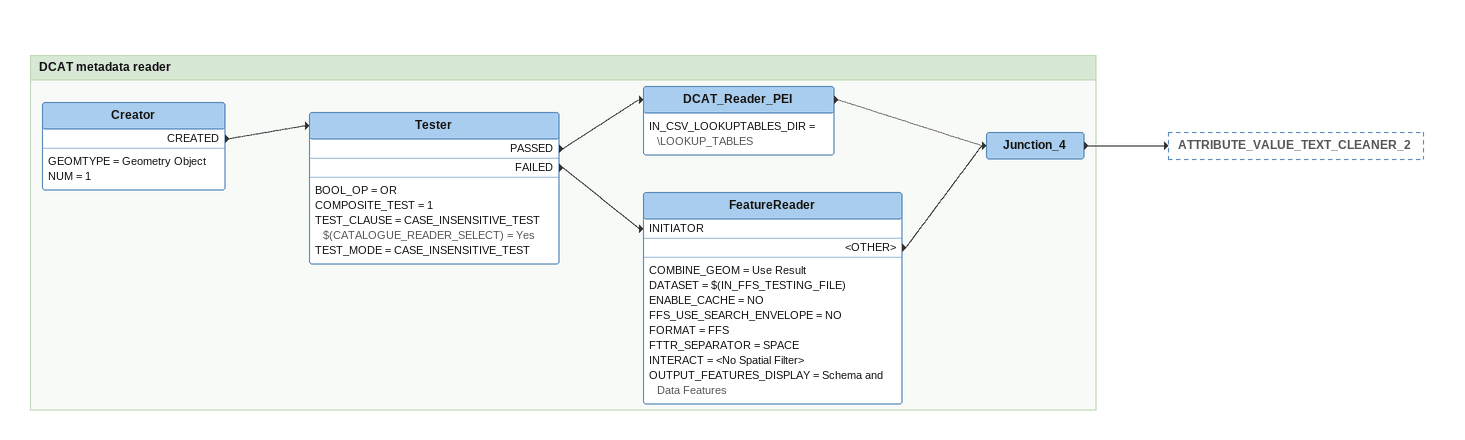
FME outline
Bookmark: DCAT metadata reader
Creator
    GEOMTYPE = Geometry Object
    NUM = 1
    CREATED -> Tester
Tester
    BOOL_OP = OR
    COMPOSITE_TEST = 1
    TEST_CLAUSE = CASE_INSENSITIVE_TEST $(CATALOGUE_READER_SELECT) = Yes
    TEST_MODE = CASE_INSENSITIVE_TEST
    PASSED -> DCAT_Reader_PEI
    FAILED -> FeatureReader [INITIATOR]
DCAT_Reader_PEI
    IN_CSV_LOOKUPTABLES_DIR = \LOOKUP_TABLES
    -> Junction_4
FeatureReader
    COMBINE_GEOM = Use Result
    DATASET = $(IN_FFS_TESTING_FILE)
    ENABLE_CACHE = NO
    FFS_USE_SEARCH_ENVELOPE = NO
    FORMAT = FFS
    FTTR_SEPARATOR = SPACE
    INTERACT = <No Spatial Filter>
    OUTPUT_FEATURES_DISPLAY = Schema and Data Features
    <OTHER> -> Junction_4
Junction_4
    -> ATTRIBUTE_VALUE_TEXT_CLEANER_2
